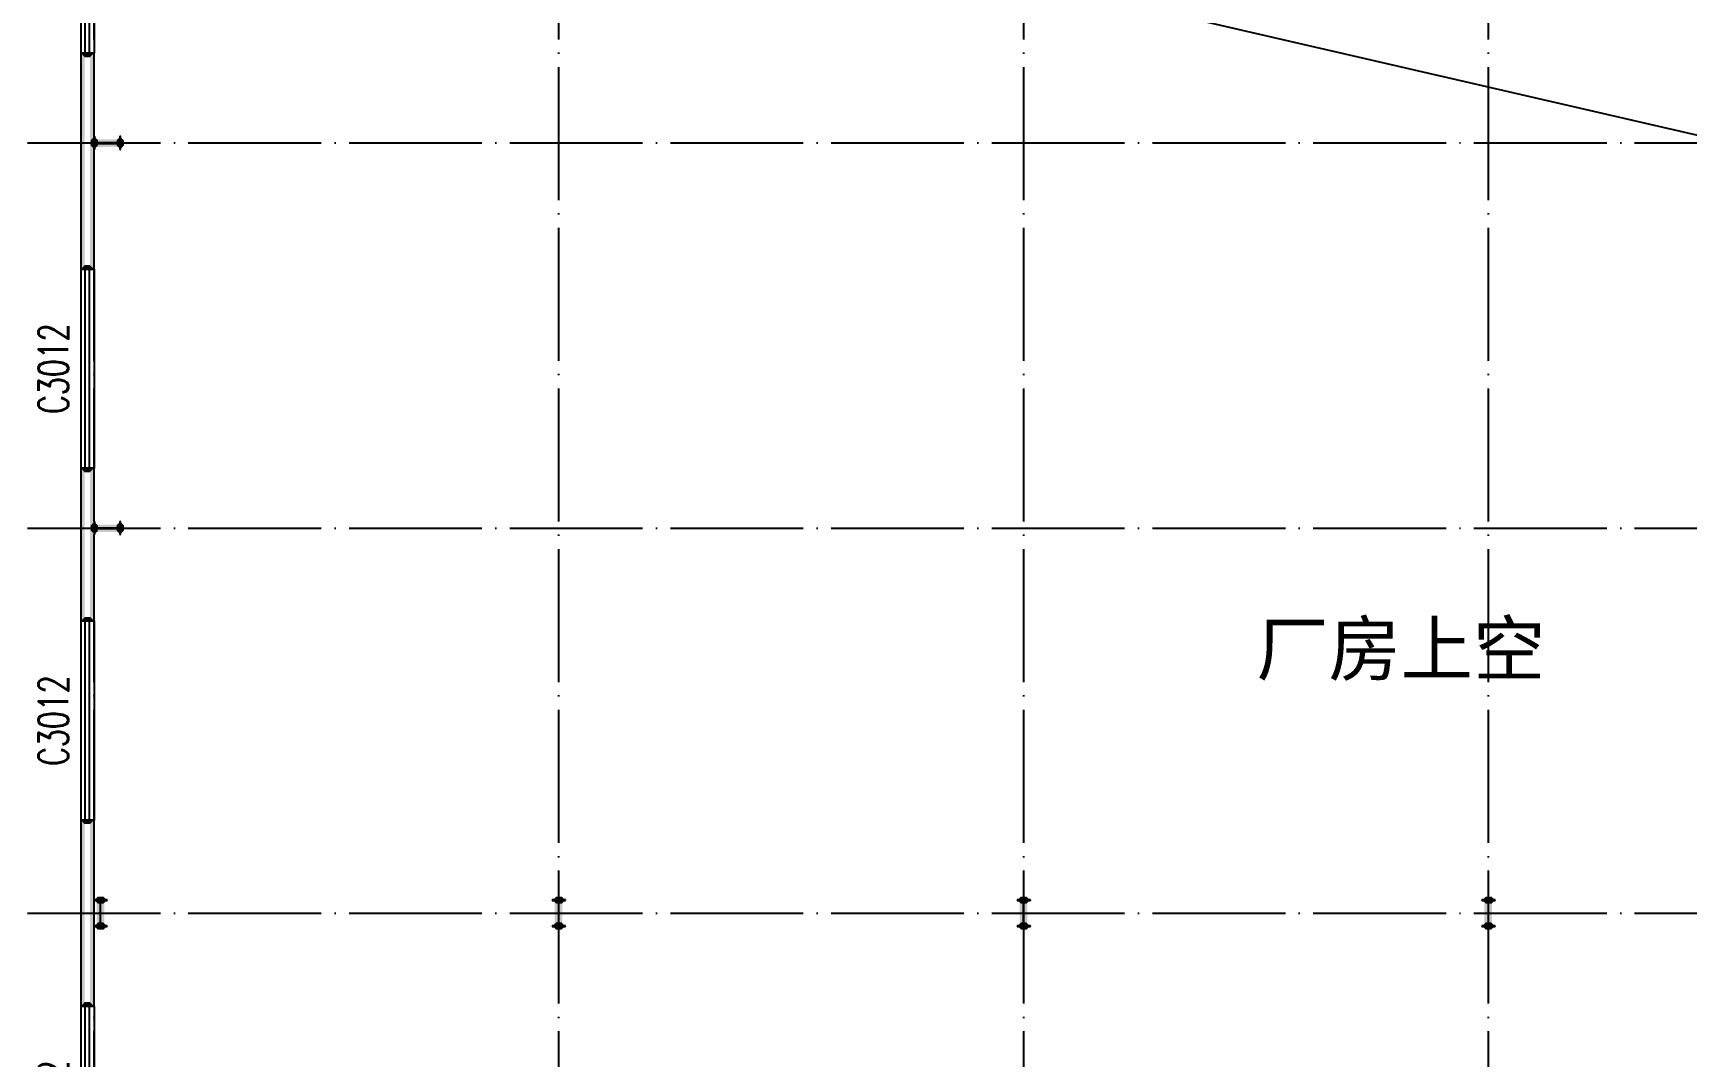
# Model space of a CAD drawing. Extents: x -21908402 to 2004492, y 83987 to 5079726.
# Drawn here: x 1832373 to 1857278, y 304119 to 319539 of the extents above; entities that cross this region are included whole.
import ezdxf

# ---------------------------------------------------------------- set-up
doc = ezdxf.new("R2010")
doc.units = 0
doc.header["$LTSCALE"] = 1000
doc.linetypes.add('DOTE', pattern=[2.42, 2, -0.2, 0.02, -0.2])
doc.layers.get('0').update_dxf_attribs({"linetype": 'CONTINUOUS'})
for name, color, linetype in [('COLUMN', 9, 'CONTINUOUS'), ('DOTE', 1, 'DOTE'), ('PUB_TEXT', 7, 'CONTINUOUS'), ('PUB_WALL', 9, 'CONTINUOUS'), ('WALL', 6, 'CONTINUOUS'), ('WINDOW', 94, 'CONTINUOUS'), ('WINDOW_TEXT', 7, 'CONTINUOUS')]:
    doc.layers.add(name, color=color, linetype=linetype)
doc.styles.add('_TCH_DYN', font='')
doc.styles.add('_TCH_WINDOW', font='SIMPLEX', dxfattribs={"bigfont": 'GBCBIG'})
doc.styles.get('_TCH_DYN').set_extended_font_data('SimSun')

# ---------------------------------------------------------------- blocks, each defined once
blk = doc.blocks.new('$WINLIB2D$00000001')
at = {"color": 0}
for points in [[(-0.5, 0.5), (-0.5, -0.5)], [(-0.5, 0.5), (0.5, 0.5)], [(0.5, -0.5), (0.5, 0.5)], [(0.5, 0.1667), (-0.5, 0.1667)], [(0.5, -0.1667), (-0.5, -0.1667)], [(-0.5, -0.5), (0.5, -0.5)]]:
    blk.add_lwpolyline(points, dxfattribs=at)

msp = doc.modelspace()

# ---------------------------------------------------------------- hatches: boundary and pattern name
at = {"layer": 'COLUMN'}
for points in [[(1833301, 317888.5), (1833301, 317984.7), (1833241, 317924.7), (1833241, 317863.7)], [(1833301, 317984.7), (1833291, 317984.7), (1833351, 317924.7), (1833241, 317924.7)], [(1833301, 317872.5), (1833306, 317877.5), (1833281.1, 317937.5), (1833241, 317897.4)], [(1833301, 317784.7), (1833301, 317872.5), (1833241, 317897.4), (1833241, 317844.7)], [(1833306, 317883.5), (1833301, 317888.5), (1833241, 317863.7), (1833281.1, 317823.5)], [(1833291, 317784.7), (1833301, 317784.7), (1833241, 317844.7), (1833351, 317844.7)], [(1833306, 317877.5), (1833676, 317877.5), (1833700.8, 317937.5), (1833281.1, 317937.5)], [(1833676, 317883.5), (1833306, 317883.5), (1833281.1, 317823.5), (1833700.8, 317823.5)], [(1833291, 317984.7), (1833291, 317784.7), (1833351, 317844.7), (1833351, 317924.7)], [(1833691, 317784.7), (1833691, 317984.7), (1833631, 317924.7), (1833631, 317844.7)], [(1833691, 317984.7), (1833681, 317984.7), (1833741, 317924.7), (1833631, 317924.7)], [(1833681, 317784.7), (1833691, 317784.7), (1833631, 317844.7), (1833741, 317844.7)], [(1833676, 317877.5), (1833681, 317872.5), (1833741, 317897.4), (1833700.8, 317937.5)], [(1833681, 317888.5), (1833676, 317883.5), (1833700.8, 317823.5), (1833741, 317863.7)], [(1833681, 317984.7), (1833681, 317888.5), (1833741, 317863.7), (1833741, 317924.7)], [(1833681, 317872.5), (1833681, 317784.7), (1833741, 317844.7), (1833741, 317897.4)], [(1833301, 312088.5), (1833301, 312184.7), (1833241, 312124.7), (1833241, 312063.7)], [(1833301, 312184.7), (1833291, 312184.7), (1833351, 312124.7), (1833241, 312124.7)], [(1833301, 312072.5), (1833306, 312077.5), (1833281.1, 312137.5), (1833241, 312097.4)], [(1833301, 311984.7), (1833301, 312072.5), (1833241, 312097.4), (1833241, 312044.7)], [(1833306, 312083.5), (1833301, 312088.5), (1833241, 312063.7), (1833281.1, 312023.5)], [(1833306, 312077.5), (1833676, 312077.5), (1833700.8, 312137.5), (1833281.1, 312137.5)], [(1833676, 312083.5), (1833306, 312083.5), (1833281.1, 312023.5), (1833700.8, 312023.5)], [(1833291, 312184.7), (1833291, 311984.7), (1833351, 312044.7), (1833351, 312124.7)], [(1833691, 311984.7), (1833691, 312184.7), (1833631, 312124.7), (1833631, 312044.7)], [(1833691, 312184.7), (1833681, 312184.7), (1833741, 312124.7), (1833631, 312124.7)], [(1833676, 312077.5), (1833681, 312072.5), (1833741, 312097.4), (1833700.8, 312137.5)], [(1833681, 312088.5), (1833676, 312083.5), (1833700.8, 312023.5), (1833741, 312063.7)], [(1833681, 312184.7), (1833681, 312088.5), (1833741, 312063.7), (1833741, 312124.7)], [(1833681, 312072.5), (1833681, 311984.7), (1833741, 312044.7), (1833741, 312097.4)], [(1833291, 311984.7), (1833301, 311984.7), (1833241, 312044.7), (1833351, 312044.7)], [(1833681, 311984.7), (1833691, 311984.7), (1833631, 312044.7), (1833741, 312044.7)], [(1833291, 306484.7), (1833291, 306474.7), (1833351, 306534.7), (1833351, 306424.7)], [(1833291, 306474.7), (1833378.8, 306474.7), (1833403.7, 306534.7), (1833351, 306534.7)], [(1833491, 306484.7), (1833291, 306484.7), (1833351, 306424.7), (1833431, 306424.7)], [(1833389.8, 306469.7), (1833394.8, 306474.7), (1833370, 306534.7), (1833329.8, 306494.5)], [(1833389.8, 306099.7), (1833389.8, 306469.7), (1833329.8, 306494.5), (1833329.8, 306074.8)], [(1833394.8, 306474.7), (1833491, 306474.7), (1833431, 306534.7), (1833370, 306534.7)], [(1833378.8, 306474.7), (1833383.8, 306469.7), (1833443.8, 306494.5), (1833403.7, 306534.7)], [(1833383.8, 306469.7), (1833383.8, 306099.7), (1833443.8, 306074.8), (1833443.8, 306494.5)], [(1833491, 306474.7), (1833491, 306484.7), (1833431, 306424.7), (1833431, 306534.7)], [(1840191, 306484.7), (1840191, 306474.7), (1840251, 306534.7), (1840251, 306424.7)], [(1840191, 306474.7), (1840278.8, 306474.7), (1840303.7, 306534.7), (1840251, 306534.7)], [(1840391, 306484.7), (1840191, 306484.7), (1840251, 306424.7), (1840331, 306424.7)], [(1840289.8, 306469.7), (1840294.8, 306474.7), (1840270, 306534.7), (1840229.8, 306494.5)], [(1840289.8, 306099.7), (1840289.8, 306469.7), (1840229.8, 306494.5), (1840229.8, 306074.8)], [(1840294.8, 306474.7), (1840391, 306474.7), (1840331, 306534.7), (1840270, 306534.7)], [(1840278.8, 306474.7), (1840283.8, 306469.7), (1840343.8, 306494.5), (1840303.7, 306534.7)], [(1840283.8, 306469.7), (1840283.8, 306099.7), (1840343.8, 306074.8), (1840343.8, 306494.5)], [(1840391, 306474.7), (1840391, 306484.7), (1840331, 306424.7), (1840331, 306534.7)], [(1847191, 306484.7), (1847191, 306474.7), (1847251, 306534.7), (1847251, 306424.7)], [(1847191, 306474.7), (1847278.8, 306474.7), (1847303.7, 306534.7), (1847251, 306534.7)], [(1847391, 306484.7), (1847191, 306484.7), (1847251, 306424.7), (1847331, 306424.7)], [(1847289.8, 306469.7), (1847294.8, 306474.7), (1847270, 306534.7), (1847229.8, 306494.5)], [(1847289.8, 306099.7), (1847289.8, 306469.7), (1847229.8, 306494.5), (1847229.8, 306074.8)], [(1847294.8, 306474.7), (1847391, 306474.7), (1847331, 306534.7), (1847270, 306534.7)], [(1847278.8, 306474.7), (1847283.8, 306469.7), (1847343.8, 306494.5), (1847303.7, 306534.7)], [(1847283.8, 306469.7), (1847283.8, 306099.7), (1847343.8, 306074.8), (1847343.8, 306494.5)], [(1847391, 306474.7), (1847391, 306484.7), (1847331, 306424.7), (1847331, 306534.7)], [(1854191, 306484.7), (1854191, 306474.7), (1854251, 306534.7), (1854251, 306424.7)], [(1854191, 306474.7), (1854278.8, 306474.7), (1854303.7, 306534.7), (1854251, 306534.7)], [(1854391, 306484.7), (1854191, 306484.7), (1854251, 306424.7), (1854331, 306424.7)], [(1854289.8, 306469.7), (1854294.8, 306474.7), (1854270, 306534.7), (1854229.8, 306494.5)], [(1854289.8, 306099.7), (1854289.8, 306469.7), (1854229.8, 306494.5), (1854229.8, 306074.8)], [(1854294.8, 306474.7), (1854391, 306474.7), (1854331, 306534.7), (1854270, 306534.7)], [(1854278.8, 306474.7), (1854283.8, 306469.7), (1854343.8, 306494.5), (1854303.7, 306534.7)], [(1854283.8, 306469.7), (1854283.8, 306099.7), (1854343.8, 306074.8), (1854343.8, 306494.5)], [(1854391, 306474.7), (1854391, 306484.7), (1854331, 306424.7), (1854331, 306534.7)], [(1833291, 306084.7), (1833491, 306084.7), (1833431, 306144.7), (1833351, 306144.7)], [(1833291, 306094.7), (1833291, 306084.7), (1833351, 306144.7), (1833351, 306034.7)], [(1833378.8, 306094.7), (1833291, 306094.7), (1833351, 306034.7), (1833403.7, 306034.7)], [(1833394.8, 306094.7), (1833389.8, 306099.7), (1833329.8, 306074.8), (1833370, 306034.7)], [(1833491, 306094.7), (1833394.8, 306094.7), (1833370, 306034.7), (1833431, 306034.7)], [(1833383.8, 306099.7), (1833378.8, 306094.7), (1833403.7, 306034.7), (1833443.8, 306074.8)], [(1833491, 306084.7), (1833491, 306094.7), (1833431, 306034.7), (1833431, 306144.7)], [(1840191, 306084.7), (1840391, 306084.7), (1840331, 306144.7), (1840251, 306144.7)], [(1840191, 306094.7), (1840191, 306084.7), (1840251, 306144.7), (1840251, 306034.7)], [(1840278.8, 306094.7), (1840191, 306094.7), (1840251, 306034.7), (1840303.7, 306034.7)], [(1840294.8, 306094.7), (1840289.8, 306099.7), (1840229.8, 306074.8), (1840270, 306034.7)], [(1840391, 306094.7), (1840294.8, 306094.7), (1840270, 306034.7), (1840331, 306034.7)], [(1840283.8, 306099.7), (1840278.8, 306094.7), (1840303.7, 306034.7), (1840343.8, 306074.8)], [(1840391, 306084.7), (1840391, 306094.7), (1840331, 306034.7), (1840331, 306144.7)], [(1847191, 306084.7), (1847391, 306084.7), (1847331, 306144.7), (1847251, 306144.7)], [(1847191, 306094.7), (1847191, 306084.7), (1847251, 306144.7), (1847251, 306034.7)], [(1847278.8, 306094.7), (1847191, 306094.7), (1847251, 306034.7), (1847303.7, 306034.7)], [(1847294.8, 306094.7), (1847289.8, 306099.7), (1847229.8, 306074.8), (1847270, 306034.7)], [(1847391, 306094.7), (1847294.8, 306094.7), (1847270, 306034.7), (1847331, 306034.7)], [(1847283.8, 306099.7), (1847278.8, 306094.7), (1847303.7, 306034.7), (1847343.8, 306074.8)], [(1847391, 306084.7), (1847391, 306094.7), (1847331, 306034.7), (1847331, 306144.7)], [(1854191, 306084.7), (1854391, 306084.7), (1854331, 306144.7), (1854251, 306144.7)], [(1854191, 306094.7), (1854191, 306084.7), (1854251, 306144.7), (1854251, 306034.7)], [(1854278.8, 306094.7), (1854191, 306094.7), (1854251, 306034.7), (1854303.7, 306034.7)], [(1854294.8, 306094.7), (1854289.8, 306099.7), (1854229.8, 306074.8), (1854270, 306034.7)], [(1854391, 306094.7), (1854294.8, 306094.7), (1854270, 306034.7), (1854331, 306034.7)], [(1854283.8, 306099.7), (1854278.8, 306094.7), (1854303.7, 306034.7), (1854343.8, 306074.8)], [(1854391, 306084.7), (1854391, 306094.7), (1854331, 306034.7), (1854331, 306144.7)]]:
    msp.add_hatch(color=256, dxfattribs=at).paths.add_polyline_path(points)
at = {"layer": 'PUB_WALL'}
for points in [[(1833291, 319234.7), (1833091, 319234.7), (1833151, 319174.7), (1833231, 319174.7)], [(1833091, 319234.7), (1833091, 317882.6), (1833151, 317882.6), (1833151, 319174.7)], [(1833291, 317882.6), (1833291, 319234.7), (1833231, 319174.7), (1833231, 317882.6)], [(1833091, 317882.6), (1833091, 315984.7), (1833151, 316044.7), (1833151, 317882.6)], [(1833291, 315984.7), (1833291, 317882.6), (1833231, 317882.6), (1833231, 316044.7)], [(1833091, 315984.7), (1833291, 315984.7), (1833231, 316044.7), (1833151, 316044.7)], [(1833291, 312984.7), (1833091, 312984.7), (1833151, 312924.7), (1833231, 312924.7)], [(1833091, 312984.7), (1833091, 312082.6), (1833151, 312082.6), (1833151, 312924.7)], [(1833291, 312082.6), (1833291, 312984.7), (1833231, 312924.7), (1833231, 312082.6)], [(1833091, 312082.6), (1833091, 310684.7), (1833151, 310744.7), (1833151, 312082.6)], [(1833291, 310684.7), (1833291, 312082.6), (1833231, 312082.6), (1833231, 310744.7)], [(1833091, 310684.7), (1833291, 310684.7), (1833231, 310744.7), (1833151, 310744.7)], [(1833091, 307684.7), (1833091, 304884.7), (1833151, 304944.7), (1833151, 307624.7)], [(1833291, 307684.7), (1833091, 307684.7), (1833151, 307624.7), (1833231, 307624.7)], [(1833291, 304884.7), (1833291, 307684.7), (1833231, 307624.7), (1833231, 304944.7)], [(1833091, 304884.7), (1833291, 304884.7), (1833231, 304944.7), (1833151, 304944.7)]]:
    msp.add_hatch(color=256, dxfattribs=at).paths.add_polyline_path(points)

# ---------------------------------------------------------------- linework, layer by layer
msp.add_lwpolyline([(1833291, 323574.7), (1857939.5, 317884.7), (1875291, 288984.7)])
at = {"layer": 'COLUMN'}
for p, q in [((1833301, 317984.7), (1833291, 317984.7)), ((1833291, 317984.7), (1833291, 317784.7)), ((1833301, 317888.5), (1833301, 317984.7)), ((1833306, 317883.5), (1833301, 317888.5)), ((1833301, 317872.5), (1833306, 317877.5)), ((1833301, 317784.7), (1833301, 317872.5)), ((1833676, 317883.5), (1833306, 317883.5)), ((1833306, 317877.5), (1833676, 317877.5)), ((1833681, 317888.5), (1833676, 317883.5)), ((1833676, 317877.5), (1833681, 317872.5)), ((1833691, 317984.7), (1833681, 317984.7)), ((1833681, 317984.7), (1833681, 317888.5)), ((1833681, 317872.5), (1833681, 317784.7)), ((1833691, 317784.7), (1833691, 317984.7)), ((1833291, 317784.7), (1833301, 317784.7)), ((1833681, 317784.7), (1833691, 317784.7)), ((1833301, 312184.7), (1833291, 312184.7)), ((1833291, 312184.7), (1833291, 311984.7)), ((1833301, 312088.5), (1833301, 312184.7)), ((1833306, 312083.5), (1833301, 312088.5)), ((1833301, 312072.5), (1833306, 312077.5)), ((1833301, 311984.7), (1833301, 312072.5)), ((1833676, 312083.5), (1833306, 312083.5)), ((1833306, 312077.5), (1833676, 312077.5)), ((1833681, 312088.5), (1833676, 312083.5)), ((1833676, 312077.5), (1833681, 312072.5)), ((1833691, 312184.7), (1833681, 312184.7)), ((1833681, 312184.7), (1833681, 312088.5)), ((1833681, 312072.5), (1833681, 311984.7)), ((1833691, 311984.7), (1833691, 312184.7)), ((1833291, 311984.7), (1833301, 311984.7)), ((1833681, 311984.7), (1833691, 311984.7)), ((1833491, 306484.7), (1833291, 306484.7)), ((1833291, 306484.7), (1833291, 306474.7)), ((1833291, 306474.7), (1833378.8, 306474.7)), ((1833378.8, 306474.7), (1833383.8, 306469.7)), ((1833383.8, 306469.7), (1833383.8, 306099.7)), ((1833389.8, 306469.7), (1833394.8, 306474.7)), ((1833389.8, 306099.7), (1833389.8, 306469.7)), ((1833394.8, 306474.7), (1833491, 306474.7)), ((1833491, 306474.7), (1833491, 306484.7)), ((1840391, 306484.7), (1840191, 306484.7)), ((1840191, 306484.7), (1840191, 306474.7)), ((1840191, 306474.7), (1840278.8, 306474.7)), ((1840278.8, 306474.7), (1840283.8, 306469.7)), ((1840283.8, 306469.7), (1840283.8, 306099.7)), ((1840289.8, 306469.7), (1840294.8, 306474.7)), ((1840289.8, 306099.7), (1840289.8, 306469.7)), ((1840294.8, 306474.7), (1840391, 306474.7)), ((1840391, 306474.7), (1840391, 306484.7)), ((1847391, 306484.7), (1847191, 306484.7)), ((1847191, 306484.7), (1847191, 306474.7)), ((1847191, 306474.7), (1847278.8, 306474.7)), ((1847278.8, 306474.7), (1847283.8, 306469.7)), ((1847283.8, 306469.7), (1847283.8, 306099.7)), ((1847289.8, 306469.7), (1847294.8, 306474.7)), ((1847289.8, 306099.7), (1847289.8, 306469.7)), ((1847294.8, 306474.7), (1847391, 306474.7)), ((1847391, 306474.7), (1847391, 306484.7)), ((1854391, 306484.7), (1854191, 306484.7)), ((1854191, 306484.7), (1854191, 306474.7)), ((1854191, 306474.7), (1854278.8, 306474.7)), ((1854278.8, 306474.7), (1854283.8, 306469.7)), ((1854283.8, 306469.7), (1854283.8, 306099.7)), ((1854289.8, 306469.7), (1854294.8, 306474.7)), ((1854289.8, 306099.7), (1854289.8, 306469.7)), ((1854294.8, 306474.7), (1854391, 306474.7)), ((1854391, 306474.7), (1854391, 306484.7)), ((1833378.8, 306094.7), (1833291, 306094.7)), ((1833291, 306094.7), (1833291, 306084.7)), ((1833291, 306084.7), (1833491, 306084.7)), ((1833383.8, 306099.7), (1833378.8, 306094.7)), ((1833394.8, 306094.7), (1833389.8, 306099.7)), ((1833491, 306094.7), (1833394.8, 306094.7)), ((1833491, 306084.7), (1833491, 306094.7)), ((1840278.8, 306094.7), (1840191, 306094.7)), ((1840191, 306094.7), (1840191, 306084.7)), ((1840191, 306084.7), (1840391, 306084.7)), ((1840283.8, 306099.7), (1840278.8, 306094.7)), ((1840294.8, 306094.7), (1840289.8, 306099.7)), ((1840391, 306094.7), (1840294.8, 306094.7)), ((1840391, 306084.7), (1840391, 306094.7)), ((1847278.8, 306094.7), (1847191, 306094.7)), ((1847191, 306094.7), (1847191, 306084.7)), ((1847191, 306084.7), (1847391, 306084.7)), ((1847283.8, 306099.7), (1847278.8, 306094.7)), ((1847294.8, 306094.7), (1847289.8, 306099.7)), ((1847391, 306094.7), (1847294.8, 306094.7)), ((1847391, 306084.7), (1847391, 306094.7)), ((1854278.8, 306094.7), (1854191, 306094.7)), ((1854191, 306094.7), (1854191, 306084.7)), ((1854191, 306084.7), (1854391, 306084.7)), ((1854283.8, 306099.7), (1854278.8, 306094.7)), ((1854294.8, 306094.7), (1854289.8, 306099.7)), ((1854391, 306094.7), (1854294.8, 306094.7)), ((1854391, 306084.7), (1854391, 306094.7))]:
    msp.add_line(p, q, dxfattribs=at)
at = {"layer": 'DOTE'}
for p, q in [((1833291, 287984.7), (1833291, 324584.7)), ((1840291, 287984.7), (1840291, 324584.7)), ((1847291, 287984.7), (1847291, 324584.7)), ((1854291, 287984.7), (1854291, 324584.7)), ((1832291, 317884.7), (1876291, 317884.7)), ((1832291, 312084.7), (1876291, 312084.7)), ((1832291, 306284.7), (1876291, 306284.7))]:
    msp.add_line(p, q, dxfattribs=at)
at = {"layer": 'WALL'}
for p, q in [((1833291, 319234.7), (1833091, 319234.7)), ((1833091, 319234.7), (1833091, 317882.6)), ((1833291, 317984.7), (1833291, 319234.7)), ((1833091, 317882.6), (1833091, 315984.7)), ((1833291, 315984.7), (1833291, 317784.7)), ((1833091, 315984.7), (1833291, 315984.7)), ((1833291, 312984.7), (1833091, 312984.7)), ((1833091, 312984.7), (1833091, 312082.6)), ((1833291, 312184.7), (1833291, 312984.7)), ((1833091, 312082.6), (1833091, 310684.7)), ((1833291, 310684.7), (1833291, 311984.7)), ((1833091, 310684.7), (1833291, 310684.7)), ((1833091, 307684.7), (1833091, 304884.7)), ((1833291, 307684.7), (1833091, 307684.7)), ((1833291, 304884.7), (1833291, 307684.7)), ((1833091, 304884.7), (1833291, 304884.7))]:
    msp.add_line(p, q, dxfattribs=at)

# ---------------------------------------------------------------- block references
at = {"layer": 'WINDOW'}
ref = msp.add_blockref('$WINLIB2D$00000001', (1833191, 320734.7), dxfattribs=dict(at, xscale=3000, yscale=200, zscale=3000, rotation=270))
ref.add_attrib('A', 'C3012', (1832901.6, 320052.2), dxfattribs={"layer": 'WINDOW_TEXT', "height": 446.25, "rotation": 90, "style": '_TCH_WINDOW', "width": 0.705882})
ref = msp.add_blockref('$WINLIB2D$00000001', (1833191, 314484.7), dxfattribs=dict(at, xscale=3000, yscale=200, zscale=3000, rotation=270))
ref.add_attrib('A', 'C3012', (1832901.6, 313802.2), dxfattribs={"layer": 'WINDOW_TEXT', "height": 446.25, "rotation": 90, "style": '_TCH_WINDOW', "width": 0.705882})
ref = msp.add_blockref('$WINLIB2D$00000001', (1833191, 309184.7), dxfattribs=dict(at, xscale=3000, yscale=200, zscale=3000, rotation=270))
ref.add_attrib('A', 'C3012', (1832901.6, 308502.2), dxfattribs={"layer": 'WINDOW_TEXT', "height": 446.25, "rotation": 90, "style": '_TCH_WINDOW', "width": 0.705882})
ref = msp.add_blockref('$WINLIB2D$00000001', (1833191, 303384.7), dxfattribs=dict(at, xscale=3000, yscale=200, zscale=3000, rotation=270))
ref.add_attrib('A', 'C3012', (1832901.6, 302702.2), dxfattribs={"layer": 'WINDOW_TEXT', "height": 446.25, "rotation": 90, "style": '_TCH_WINDOW', "width": 0.705882})

# ---------------------------------------------------------------- texts
at = {"layer": 'PUB_TEXT', "style": '_TCH_DYN'}
msp.add_text('厂房上空', height=797.47, dxfattribs=at).set_placement((1850794.2, 309868.7))

doc.saveas('drawing.dxf')
